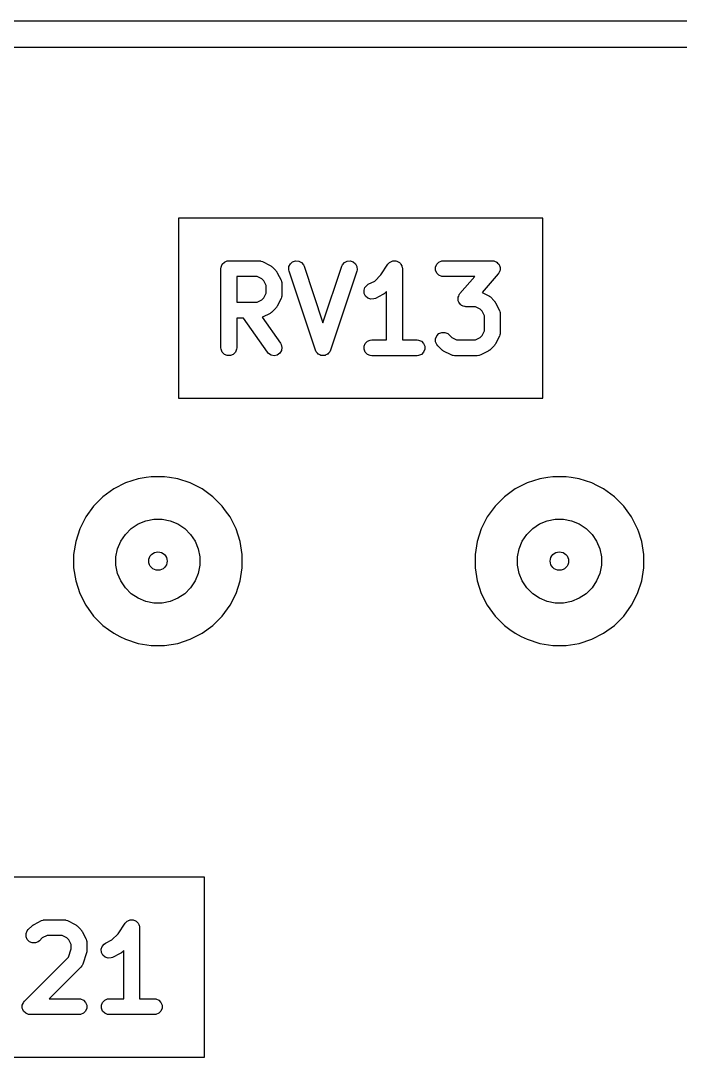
# Model space of a CAD drawing. Extents: x 20 to 124, y -124 to -20.
# Drawn here: x 62.59 to 75.1, y -39.66 to -20 of the extents above; entities that cross this region are included whole.
import ezdxf

# ---------------------------------------------------------------- set-up
doc = ezdxf.new("R2010")
doc.units = 0
doc.layers.add('BLACK', color=7, linetype='CONTINUOUS')
doc.layers.add('WHITE', color=7, linetype='CONTINUOUS')

msp = doc.modelspace()

# ---------------------------------------------------------------- linework, layer by layer
at = {"layer": 'BLACK', "linetype": 'CONTINUOUS'}
for p, q in [((20.6245, -20.5005), (123.3755, -20.5005)), ((72.492939, -23.744984), (65.580214, -23.744984)), ((65.580214, -23.744984), (65.580214, -27.161655)), ((72.492939, -27.161655), (72.492939, -23.744984)), ((66.452378, -24.578608), (66.50645, -24.55621)), ((66.50645, -24.55621), (66.535714, -24.553328)), ((66.535714, -24.553328), (67.107143, -24.553328)), ((67.107143, -24.553328), (67.136407, -24.55621)), ((67.136407, -24.55621), (67.141387, -24.558273)), ((67.141387, -24.558273), (67.146762, -24.558655)), ((67.146762, -24.558655), (67.174225, -24.569164)), ((67.174225, -24.569164), (67.317082, -24.640593)), ((67.70293, -24.611361), (67.747144, -24.573014)), ((67.747144, -24.573014), (67.802668, -24.554506)), ((67.802668, -24.554506), (67.861049, -24.558655)), ((67.861049, -24.558655), (67.913396, -24.584829)), ((68.729462, -24.584828), (68.78181, -24.558655)), ((68.78181, -24.558655), (68.84019, -24.554505)), ((68.84019, -24.554505), (68.895714, -24.573014)), ((68.895714, -24.573014), (68.939928, -24.611361)), ((69.595235, -24.578608), (69.608811, -24.572984)), ((69.608811, -24.572984), (69.621024, -24.564806)), ((69.621024, -24.564806), (69.635585, -24.561893)), ((69.635585, -24.561893), (69.649307, -24.55621)), ((69.649307, -24.55621), (69.664004, -24.55621)), ((69.664004, -24.55621), (69.678414, -24.553328)), ((69.678414, -24.553328), (69.692984, -24.55621)), ((69.692984, -24.55621), (69.707835, -24.55621)), ((69.707835, -24.55621), (69.721409, -24.561832)), ((69.721409, -24.561832), (69.735828, -24.564685)), ((69.735828, -24.564685), (69.748188, -24.572925)), ((69.748188, -24.572925), (69.761907, -24.578608)), ((70.523806, -24.578608), (70.577878, -24.55621)), ((70.577878, -24.55621), (70.607142, -24.553328)), ((70.607142, -24.553328), (71.535714, -24.553328)), ((71.535714, -24.553328), (71.551191, -24.554852)), ((71.551191, -24.554852), (71.555126, -24.55459)), ((71.555126, -24.55459), (71.557836, -24.555506)), ((71.557836, -24.555506), (71.564978, -24.55621)), ((71.564978, -24.55621), (71.587492, -24.565536)), ((71.587492, -24.565536), (71.610568, -24.57334)), ((71.610568, -24.57334), (71.614375, -24.576671)), ((71.614375, -24.576671), (71.61905, -24.578608)), ((66.385714, -24.703328), (66.388596, -24.674064)), ((66.385714, -26.203328), (66.385714, -24.703328)), ((66.388596, -24.674064), (66.410994, -24.619992)), ((66.410994, -24.619992), (66.452378, -24.578608)), ((67.317082, -24.640593), (67.329677, -24.648521)), ((67.329677, -24.648521), (67.333334, -24.650036)), ((67.333334, -24.650036), (67.337451, -24.653415)), ((67.337451, -24.653415), (67.341968, -24.656258)), ((67.341968, -24.656258), (67.344565, -24.659252)), ((67.344565, -24.659252), (67.356065, -24.66869)), ((67.356065, -24.66869), (67.427494, -24.740118)), ((67.427494, -24.740118), (67.436936, -24.751623)), ((67.436936, -24.751623), (67.439928, -24.754218)), ((67.439928, -24.754218), (67.442767, -24.758728)), ((67.442767, -24.758728), (67.446149, -24.762849)), ((67.446149, -24.762849), (67.447664, -24.766508)), ((67.447664, -24.766508), (67.455593, -24.779103)), ((67.672607, -24.722089), (67.676756, -24.663708)), ((67.679127, -24.750762), (67.672607, -24.722089)), ((67.676756, -24.663708), (67.70293, -24.611361)), ((68.179127, -26.250762), (67.679127, -24.750762)), ((67.913396, -24.584829), (67.951743, -24.629043)), ((67.951743, -24.629043), (67.963731, -24.655894)), ((67.963731, -24.655894), (68.321429, -25.728986)), ((68.321429, -25.728986), (68.679127, -24.655894)), ((68.963732, -24.750762), (68.463731, -26.250762)), ((68.679127, -24.655894), (68.691115, -24.629043)), ((68.691115, -24.629043), (68.729462, -24.584828)), ((68.939928, -24.611361), (68.966102, -24.663708)), ((68.970252, -24.722088), (68.963732, -24.750762)), ((68.966102, -24.663708), (68.970252, -24.722088)), ((69.419144, -24.822051), (69.553764, -24.620123)), ((69.553764, -24.620123), (69.55383, -24.620042)), ((69.55383, -24.620042), (69.553851, -24.619992)), ((69.553851, -24.619992), (69.553962, -24.61988)), ((69.553962, -24.61988), (69.572394, -24.597372)), ((69.572394, -24.597372), (69.584736, -24.589106)), ((69.584736, -24.589106), (69.595235, -24.578608)), ((69.761907, -24.578608), (69.772296, -24.588997)), ((69.772296, -24.588997), (69.784527, -24.597151)), ((69.784527, -24.597151), (69.792792, -24.609493)), ((69.792792, -24.609493), (69.803291, -24.619992)), ((69.803291, -24.619992), (69.808914, -24.633568)), ((69.808914, -24.633568), (69.817093, -24.645781)), ((69.817093, -24.645781), (69.820005, -24.660343)), ((69.820005, -24.660343), (69.825689, -24.674064)), ((69.825689, -24.674064), (69.82854, -24.703016)), ((69.82854, -24.703016), (69.828571, -24.70317)), ((69.828571, -24.70317), (69.82856, -24.703222)), ((69.82856, -24.703222), (69.828571, -24.703328)), ((69.828571, -24.703328), (69.828571, -26.053328)), ((70.460024, -24.674064), (70.482422, -24.619992)), ((70.460024, -24.732592), (70.460024, -24.674064)), ((70.482422, -24.786664), (70.460024, -24.732592)), ((70.482422, -24.619992), (70.523806, -24.578608)), ((71.61905, -24.578608), (71.636279, -24.595837)), ((71.636279, -24.595837), (71.654615, -24.611881)), ((71.654615, -24.611881), (71.656857, -24.616415)), ((71.656857, -24.616415), (71.660434, -24.619992)), ((71.660434, -24.619992), (71.66976, -24.642508)), ((71.673507, -24.755103), (71.665702, -24.778183)), ((71.66976, -24.642508), (71.680559, -24.664344)), ((71.682832, -24.732592), (71.673507, -24.755103)), ((71.680559, -24.664344), (71.680895, -24.669388)), ((71.680895, -24.669388), (71.682832, -24.674064)), ((71.682832, -24.674064), (71.682832, -24.698439)), ((71.682832, -24.698439), (71.684452, -24.72274)), ((71.684452, -24.72274), (71.682832, -24.72753)), ((71.682832, -24.72753), (71.682832, -24.732592)), ((67.071733, -24.853328), (66.685714, -24.853328)), ((66.685714, -24.853328), (66.685714, -25.339042)), ((67.161147, -24.898035), (67.071733, -24.853328)), ((67.198151, -24.935039), (67.161147, -24.898035)), ((67.242857, -25.024451), (67.198151, -24.935039)), ((67.455593, -24.779103), (67.527021, -24.921961)), ((67.527021, -24.921961), (67.537531, -24.949424)), ((67.537531, -24.949424), (67.537912, -24.954799)), ((67.537912, -24.954799), (67.539975, -24.959778)), ((67.539975, -24.959778), (67.542857, -24.989042)), ((69.182918, -24.997736), (69.304003, -24.937192)), ((69.304003, -24.937192), (69.419144, -24.822051)), ((70.523806, -24.828048), (70.482422, -24.786664)), ((70.577878, -24.850446), (70.523806, -24.828048)), ((70.607142, -24.853328), (70.577878, -24.850446)), ((71.205149, -24.853328), (70.607142, -24.853328)), ((70.922827, -25.175981), (71.205149, -24.853328)), ((71.6486, -24.802104), (71.341666, -25.152886)), ((71.657643, -24.789454), (71.6486, -24.802104)), ((71.660434, -24.786664), (71.657643, -24.789454)), ((71.661529, -24.784019), (71.660434, -24.786664)), ((71.665702, -24.778183), (71.661529, -24.784019)), ((67.242857, -25.167918), (67.242857, -25.024451)), ((67.542857, -24.989042), (67.542857, -25.203328)), ((69.101178, -25.113139), (69.119685, -25.057616)), ((69.105327, -25.171519), (69.101178, -25.113139)), ((69.119685, -25.057616), (69.158032, -25.013401)), ((69.158032, -25.013401), (69.182918, -24.997736)), ((69.498923, -25.166537), (69.487421, -25.175976)), ((69.528571, -25.136889), (69.498923, -25.166537)), ((69.528571, -26.053328), (69.528571, -25.136889)), ((71.341666, -25.152886), (71.459939, -25.212021)), ((66.685714, -25.339042), (67.071733, -25.339042)), ((67.071733, -25.339042), (67.161145, -25.294336)), ((67.161145, -25.294336), (67.19815, -25.257331)), ((67.19815, -25.257331), (67.242857, -25.167918)), ((67.527021, -25.270409), (67.455593, -25.413267)), ((67.537531, -25.242946), (67.527021, -25.270409)), ((67.537912, -25.23757), (67.537531, -25.242946)), ((67.539975, -25.232592), (67.537912, -25.23757)), ((67.542857, -25.203328), (67.539975, -25.232592)), ((69.131501, -25.223868), (69.105327, -25.171519)), ((69.175716, -25.262215), (69.131501, -25.223868)), ((69.231239, -25.280722), (69.175716, -25.262215)), ((69.289619, -25.276573), (69.231239, -25.280722)), ((69.317082, -25.266064), (69.289619, -25.276573)), ((69.459939, -25.194635), (69.317082, -25.266064)), ((69.472532, -25.186707), (69.459939, -25.194635)), ((69.476192, -25.185192), (69.472532, -25.186707)), ((69.480311, -25.18181), (69.476192, -25.185192)), ((69.484825, -25.17897), (69.480311, -25.18181)), ((69.487421, -25.175976), (69.484825, -25.17897)), ((70.886975, -25.255345), (70.888596, -25.250552)), ((70.888596, -25.279654), (70.886975, -25.255345)), ((70.888596, -25.245493), (70.897919, -25.222984)), ((70.888596, -25.250552), (70.888596, -25.245493)), ((70.888596, -25.304021), (70.888596, -25.279654)), ((70.890532, -25.308696), (70.888596, -25.304021)), ((70.890869, -25.313741), (70.890532, -25.308696)), ((70.901667, -25.335576), (70.890869, -25.313741)), ((70.897919, -25.222984), (70.905726, -25.199903)), ((70.910994, -25.358093), (70.901667, -25.335576)), ((70.905726, -25.199903), (70.909897, -25.194066)), ((70.909897, -25.194066), (70.910994, -25.191421)), ((70.910994, -25.191421), (70.913783, -25.188631)), ((70.91457, -25.361669), (70.910994, -25.358093)), ((70.913783, -25.188631), (70.922827, -25.175981)), ((70.916813, -25.366204), (70.91457, -25.361669)), ((71.459939, -25.212021), (71.472533, -25.219949)), ((71.472533, -25.219949), (71.476193, -25.221465)), ((71.476193, -25.221465), (71.480313, -25.224846)), ((71.480313, -25.224846), (71.484824, -25.227686)), ((71.484824, -25.227686), (71.487418, -25.230677)), ((71.487418, -25.230677), (71.498924, -25.24012)), ((71.498924, -25.24012), (71.570352, -25.311549)), ((71.570352, -25.311549), (71.57979, -25.323049)), ((71.57979, -25.323049), (71.582784, -25.325646)), ((71.582784, -25.325646), (71.585624, -25.330158)), ((71.585624, -25.330158), (71.589006, -25.334279)), ((71.589006, -25.334279), (71.590521, -25.337938)), ((71.590521, -25.337938), (71.598449, -25.350532)), ((71.598449, -25.350532), (71.669878, -25.493388)), ((67.317082, -25.551778), (67.174225, -25.623206)), ((67.329675, -25.54385), (67.317082, -25.551778)), ((67.333335, -25.542335), (67.329675, -25.54385)), ((67.337454, -25.538953), (67.333335, -25.542335)), ((67.341968, -25.536113), (67.337454, -25.538953)), ((67.344564, -25.533119), (67.341968, -25.536113)), ((67.356066, -25.52368), (67.344564, -25.533119)), ((67.427495, -25.452251), (67.356066, -25.52368)), ((67.436936, -25.440746), (67.427495, -25.452251)), ((67.439928, -25.438152), (67.436936, -25.440746)), ((67.442766, -25.433642), (67.439928, -25.438152)), ((67.44615, -25.42952), (67.442766, -25.433642)), ((67.447666, -25.425858), (67.44615, -25.42952)), ((67.455593, -25.413267), (67.447666, -25.425858)), ((70.935148, -25.382247), (70.916813, -25.366204)), ((70.952378, -25.399477), (70.935148, -25.382247)), ((70.957052, -25.401413), (70.952378, -25.399477)), ((70.96086, -25.404745), (70.957052, -25.401413)), ((70.983941, -25.412551), (70.96086, -25.404745)), ((71.00645, -25.421875), (70.983941, -25.412551)), ((71.013587, -25.422577), (71.00645, -25.421875)), ((71.016302, -25.423496), (71.013587, -25.422577)), ((71.020241, -25.423233), (71.016302, -25.423496)), ((71.035714, -25.424757), (71.020241, -25.423233)), ((71.21459, -25.424757), (71.035714, -25.424757)), ((71.304003, -25.469463), (71.21459, -25.424757)), ((71.341006, -25.506467), (71.304003, -25.469463)), ((71.385714, -25.595881), (71.341006, -25.506467)), ((71.669878, -25.493388), (71.680387, -25.520852)), ((71.680387, -25.520852), (71.680768, -25.526226)), ((71.680768, -25.526226), (71.682832, -25.531207)), ((71.682832, -25.531207), (71.685714, -25.560471)), ((66.814759, -25.639042), (66.685714, -25.639042)), ((66.685714, -25.639042), (66.685714, -26.203328)), ((67.269972, -26.289347), (66.814759, -25.639042)), ((67.174225, -25.623206), (67.17079, -25.62452)), ((67.17079, -25.62452), (67.515742, -26.117309)), ((71.385714, -25.882203), (71.385714, -25.595881)), ((71.685714, -25.560471), (71.685714, -25.917614)), ((70.482421, -25.977136), (70.523807, -25.93575)), ((70.523807, -25.93575), (70.577879, -25.913353)), ((70.577879, -25.913353), (70.636405, -25.913353)), ((70.636405, -25.913353), (70.690477, -25.93575)), ((70.690477, -25.93575), (70.713208, -25.954405)), ((71.341006, -25.971617), (71.385714, -25.882203)), ((71.680768, -25.951858), (71.680387, -25.957233)), ((71.682832, -25.946878), (71.680768, -25.951858)), ((71.685714, -25.917614), (71.682832, -25.946878)), ((67.515742, -26.117309), (67.530163, -26.142935)), ((67.530163, -26.142935), (67.542822, -26.200077)), ((69.102882, -26.174064), (69.12528, -26.119992)), ((69.12528, -26.119992), (69.166664, -26.078608)), ((69.166664, -26.078608), (69.220736, -26.05621)), ((69.220736, -26.05621), (69.25, -26.053328)), ((69.25, -26.053328), (69.528571, -26.053328)), ((69.828571, -26.053328), (70.107143, -26.053328)), ((70.107143, -26.053328), (70.136407, -26.05621)), ((70.136407, -26.05621), (70.190479, -26.078608)), ((70.190479, -26.078608), (70.231863, -26.119992)), ((70.231863, -26.119992), (70.254261, -26.174064)), ((70.460024, -26.031208), (70.482421, -25.977136)), ((70.460024, -26.089734), (70.460024, -26.031208)), ((70.482421, -26.143806), (70.460024, -26.089734)), ((70.501076, -26.166537), (70.482421, -26.143806)), ((70.713208, -25.954405), (70.767424, -26.008621)), ((70.767424, -26.008621), (70.856838, -26.053328)), ((70.856838, -26.053328), (71.21459, -26.053328)), ((71.21459, -26.053328), (71.304003, -26.008621)), ((71.304003, -26.008621), (71.341006, -25.971617)), ((71.585624, -26.147926), (71.582784, -26.152439)), ((71.589006, -26.143806), (71.585624, -26.147926)), ((71.590521, -26.140146), (71.589006, -26.143806)), ((71.598449, -26.127553), (71.590521, -26.140146)), ((71.669878, -25.984697), (71.598449, -26.127553)), ((71.680387, -25.957233), (71.669878, -25.984697)), ((66.388596, -26.232592), (66.385714, -26.203328)), ((66.410994, -26.286664), (66.388596, -26.232592)), ((66.452378, -26.328048), (66.410994, -26.286664)), ((66.50645, -26.350446), (66.452378, -26.328048)), ((66.61905, -26.328048), (66.564978, -26.350446)), ((66.660434, -26.286664), (66.61905, -26.328048)), ((66.682832, -26.232592), (66.660434, -26.286664)), ((66.685714, -26.203328), (66.682832, -26.232592)), ((67.289115, -26.311669), (67.269972, -26.289347)), ((67.338472, -26.343122), (67.289115, -26.311669)), ((67.396108, -26.353293), (67.338472, -26.343122)), ((67.45325, -26.340634), (67.396108, -26.353293)), ((67.501198, -26.30707), (67.45325, -26.340634)), ((67.532651, -26.257713), (67.501198, -26.30707)), ((67.542822, -26.200077), (67.532651, -26.257713)), ((68.191115, -26.277613), (68.179127, -26.250762)), ((68.198137, -26.28571), (68.191115, -26.277613)), ((68.20293, -26.295295), (68.198137, -26.28571)), ((68.217136, -26.307616), (68.20293, -26.295295)), ((68.229462, -26.321828), (68.217136, -26.307616)), ((68.239049, -26.326621), (68.229462, -26.321828)), ((68.247144, -26.333642), (68.239049, -26.326621)), ((68.264986, -26.339589), (68.247144, -26.333642)), ((68.28181, -26.348001), (68.264986, -26.339589)), ((68.37787, -26.33959), (68.361049, -26.348001)), ((68.395714, -26.333642), (68.37787, -26.33959)), ((68.40381, -26.326619), (68.395714, -26.333642)), ((68.413396, -26.321827), (68.40381, -26.326619)), ((68.425719, -26.307618), (68.413396, -26.321827)), ((68.439928, -26.295295), (68.425719, -26.307618)), ((68.44472, -26.285709), (68.439928, -26.295295)), ((68.451743, -26.277613), (68.44472, -26.285709)), ((68.463731, -26.250762), (68.451743, -26.277613)), ((69.102882, -26.232592), (69.102882, -26.174064)), ((69.12528, -26.286664), (69.102882, -26.232592)), ((69.166664, -26.328048), (69.12528, -26.286664)), ((69.220736, -26.350446), (69.166664, -26.328048)), ((70.190479, -26.328048), (70.136407, -26.350446)), ((70.231863, -26.286664), (70.190479, -26.328048)), ((70.254261, -26.232592), (70.231863, -26.286664)), ((70.254261, -26.174064), (70.254261, -26.232592)), ((70.572505, -26.237966), (70.501076, -26.166537)), ((70.584009, -26.247407), (70.572505, -26.237966)), ((70.586604, -26.250399), (70.584009, -26.247407)), ((70.591113, -26.253237), (70.586604, -26.250399)), ((70.595236, -26.256621), (70.591113, -26.253237)), ((70.598897, -26.258137), (70.595236, -26.256621)), ((70.611489, -26.266064), (70.598897, -26.258137)), ((70.754347, -26.337492), (70.611489, -26.266064)), ((70.78181, -26.348002), (70.754347, -26.337492)), ((71.31708, -26.337492), (71.289617, -26.348002)), ((71.459939, -26.266064), (71.31708, -26.337492)), ((71.472533, -26.258135), (71.459939, -26.266064)), ((71.476193, -26.25662), (71.472533, -26.258135)), ((71.480313, -26.253238), (71.476193, -26.25662)), ((71.484824, -26.250399), (71.480313, -26.253238)), ((71.487418, -26.247407), (71.484824, -26.250399)), ((71.498924, -26.237965), (71.487418, -26.247407)), ((71.570352, -26.166536), (71.498924, -26.237965)), ((71.57979, -26.155035), (71.570352, -26.166536)), ((71.582784, -26.152439), (71.57979, -26.155035)), ((66.564978, -26.350446), (66.50645, -26.350446)), ((68.2925, -26.34876), (68.28181, -26.348001)), ((68.302668, -26.35215), (68.2925, -26.34876)), ((68.321424, -26.350817), (68.302668, -26.35215)), ((68.34019, -26.352151), (68.321424, -26.350817)), ((68.35036, -26.34876), (68.34019, -26.352151)), ((68.361049, -26.348001), (68.35036, -26.34876)), ((69.25, -26.353328), (69.220736, -26.350446)), ((70.107143, -26.353328), (69.25, -26.353328)), ((70.136407, -26.350446), (70.107143, -26.353328)), ((70.787185, -26.348383), (70.78181, -26.348002)), ((70.792164, -26.350446), (70.787185, -26.348383)), ((70.821428, -26.353328), (70.792164, -26.350446)), ((71.249999, -26.353328), (70.821428, -26.353328)), ((71.279263, -26.350446), (71.249999, -26.353328)), ((71.284241, -26.348383), (71.279263, -26.350446)), ((71.289617, -26.348002), (71.284241, -26.348383)), ((65.580214, -27.161655), (72.492939, -27.161655)), ((64.815214, -28.68891), (64.575616, -28.76676)), ((64.968076, -28.664699), (64.815214, -28.68891)), ((65.064038, -28.6495), (64.968076, -28.664699)), ((65.315962, -28.6495), (65.064038, -28.6495)), ((65.41193, -28.6647), (65.315962, -28.6495)), ((65.564785, -28.68891), (65.41193, -28.6647)), ((65.804383, -28.76676), (65.564785, -28.68891)), ((72.435214, -28.68891), (72.195616, -28.76676)), ((72.588076, -28.664699), (72.435214, -28.68891)), ((72.684038, -28.6495), (72.588076, -28.664699)), ((72.935962, -28.6495), (72.684038, -28.6495)), ((73.03193, -28.6647), (72.935962, -28.6495)), ((73.184785, -28.68891), (73.03193, -28.6647)), ((73.424383, -28.76676), (73.184785, -28.68891)), ((64.351151, -28.881132), (64.14735, -29.029201)), ((64.575616, -28.76676), (64.351151, -28.881132)), ((65.913418, -28.822317), (65.804383, -28.76676)), ((66.028845, -28.88113), (65.913418, -28.822317)), ((66.028847, -28.881131), (66.028845, -28.88113)), ((66.028848, -28.881132), (66.028847, -28.881131)), ((66.232649, -29.029201), (66.028848, -28.881132)), ((71.971151, -28.881132), (71.76735, -29.029201)), ((72.195616, -28.76676), (71.971151, -28.881132)), ((73.533418, -28.822317), (73.424383, -28.76676)), ((73.648845, -28.88113), (73.533418, -28.822317)), ((73.648847, -28.881131), (73.648845, -28.88113)), ((73.648848, -28.881132), (73.648847, -28.881131)), ((73.852649, -29.029201), (73.648848, -28.881132)), ((64.147345, -29.029205), (63.969205, -29.207345)), ((64.14735, -29.029201), (64.147345, -29.029205)), ((66.232654, -29.029205), (66.232649, -29.029201)), ((66.410794, -29.207345), (66.232654, -29.029205)), ((71.767345, -29.029205), (71.589205, -29.207345)), ((71.76735, -29.029201), (71.767345, -29.029205)), ((73.852654, -29.029205), (73.852649, -29.029201)), ((74.030794, -29.207345), (73.852654, -29.029205)), ((63.969201, -29.20735), (63.821132, -29.411151)), ((63.969205, -29.207345), (63.969201, -29.20735)), ((66.410798, -29.20735), (66.410794, -29.207345)), ((66.475239, -29.296046), (66.410798, -29.20735)), ((71.589201, -29.20735), (71.441132, -29.411151)), ((71.589205, -29.207345), (71.589201, -29.20735)), ((74.030798, -29.20735), (74.030794, -29.207345)), ((74.095239, -29.296046), (74.030798, -29.20735)), ((63.821132, -29.411151), (63.70676, -29.635616)), ((64.812883, -29.544463), (64.957772, -29.484448)), ((64.957772, -29.484448), (65.111586, -29.453852)), ((65.111586, -29.453852), (65.268414, -29.453852)), ((65.268414, -29.453852), (65.422228, -29.484448)), ((65.422228, -29.484448), (65.567117, -29.544463)), ((66.55887, -29.411155), (66.475239, -29.296046)), ((66.608693, -29.508939), (66.55887, -29.411155)), ((71.441132, -29.411151), (71.32676, -29.635616)), ((72.432883, -29.544463), (72.577772, -29.484448)), ((72.577772, -29.484448), (72.731586, -29.453852)), ((72.731586, -29.453852), (72.888414, -29.453852)), ((72.888414, -29.453852), (73.042228, -29.484448)), ((73.042228, -29.484448), (73.187117, -29.544463)), ((74.17887, -29.411155), (74.095239, -29.296046)), ((74.228693, -29.508939), (74.17887, -29.411155)), ((63.70676, -29.635616), (63.62891, -29.875214)), ((64.571592, -29.742485), (64.682485, -29.631592)), ((64.682485, -29.631592), (64.812883, -29.544463)), ((65.567117, -29.544463), (65.697515, -29.631592)), ((65.697515, -29.631592), (65.808408, -29.742485)), ((66.673239, -29.635616), (66.608693, -29.508939)), ((66.673239, -29.635618), (66.673239, -29.635616)), ((66.673241, -29.635621), (66.673239, -29.635618)), ((66.75109, -29.875215), (66.673241, -29.635621)), ((71.32676, -29.635616), (71.24891, -29.875214)), ((72.191592, -29.742485), (72.302485, -29.631592)), ((72.302485, -29.631592), (72.432883, -29.544463)), ((73.187117, -29.544463), (73.317515, -29.631592)), ((73.317515, -29.631592), (73.428408, -29.742485)), ((74.293239, -29.635616), (74.228693, -29.508939)), ((74.293239, -29.635618), (74.293239, -29.635616)), ((74.293241, -29.635621), (74.293239, -29.635618)), ((74.29739, -29.648392), (74.293241, -29.635621)), ((74.303513, -29.667237), (74.29739, -29.648392)), ((74.308852, -29.683666), (74.303513, -29.667237)), ((74.371089, -29.87521), (74.308852, -29.683666)), ((63.62891, -29.875214), (63.5895, -30.124038)), ((64.424448, -30.017772), (64.484463, -29.872883)), ((64.484463, -29.872883), (64.571592, -29.742485)), ((65.808408, -29.742485), (65.895537, -29.872883)), ((65.895537, -29.872883), (65.955552, -30.017772)), ((66.7905, -30.124038), (66.75109, -29.875215)), ((71.24891, -29.875214), (71.2095, -30.124038)), ((72.044448, -30.017772), (72.104463, -29.872883)), ((72.104463, -29.872883), (72.191592, -29.742485)), ((73.428408, -29.742485), (73.515537, -29.872883)), ((73.515537, -29.872883), (73.575552, -30.017772)), ((74.371089, -29.875211), (74.371089, -29.87521)), ((74.37109, -29.875215), (74.371089, -29.875211)), ((74.4105, -30.124038), (74.37109, -29.875215)), ((64.393852, -30.171586), (64.424448, -30.017772)), ((65.955552, -30.017772), (65.986148, -30.171586)), ((72.013852, -30.171586), (72.044448, -30.017772)), ((73.575552, -30.017772), (73.606148, -30.171586)), ((63.5895, -30.124038), (63.5895, -30.375961)), ((64.393852, -30.328414), (64.393852, -30.171586)), ((65.986148, -30.171586), (65.986148, -30.328414)), ((66.7905, -30.375962), (66.7905, -30.124038)), ((71.2095, -30.124038), (71.2095, -30.375961)), ((72.013852, -30.328414), (72.013852, -30.171586)), ((73.606148, -30.171586), (73.606148, -30.328414)), ((74.4105, -30.375962), (74.4105, -30.124038)), ((63.5895, -30.375961), (63.62891, -30.624785)), ((64.424448, -30.482228), (64.393852, -30.328414)), ((65.986148, -30.328414), (65.955552, -30.482228)), ((66.75109, -30.624785), (66.7905, -30.375962)), ((71.2095, -30.375961), (71.24891, -30.624785)), ((72.044448, -30.482228), (72.013852, -30.328414)), ((73.606148, -30.328414), (73.575552, -30.482228)), ((74.37109, -30.624785), (74.4105, -30.375962)), ((63.62891, -30.624785), (63.70676, -30.864383)), ((64.484463, -30.627117), (64.424448, -30.482228)), ((64.571592, -30.757515), (64.484463, -30.627117)), ((65.895537, -30.627117), (65.808408, -30.757515)), ((65.955552, -30.482228), (65.895537, -30.627117)), ((66.673241, -30.864379), (66.75109, -30.624785)), ((71.24891, -30.624785), (71.32676, -30.864383)), ((72.104463, -30.627117), (72.044448, -30.482228)), ((72.191592, -30.757515), (72.104463, -30.627117)), ((73.515537, -30.627117), (73.428408, -30.757515)), ((73.575552, -30.482228), (73.515537, -30.627117)), ((74.293241, -30.864379), (74.37109, -30.624785)), ((63.70676, -30.864383), (63.821132, -31.088848)), ((64.682485, -30.868408), (64.571592, -30.757515)), ((64.812883, -30.955537), (64.682485, -30.868408)), ((65.697515, -30.868408), (65.567117, -30.955537)), ((65.808408, -30.757515), (65.697515, -30.868408)), ((66.55887, -31.088845), (66.673241, -30.864379)), ((71.32676, -30.864383), (71.441132, -31.088848)), ((72.302485, -30.868408), (72.191592, -30.757515)), ((72.432883, -30.955537), (72.302485, -30.868408)), ((73.317515, -30.868408), (73.187117, -30.955537)), ((73.428408, -30.757515), (73.317515, -30.868408)), ((74.17887, -31.088845), (74.293241, -30.864379)), ((64.957772, -31.015552), (64.812883, -30.955537)), ((65.111586, -31.046148), (64.957772, -31.015552)), ((65.268414, -31.046148), (65.111586, -31.046148)), ((65.422228, -31.015552), (65.268414, -31.046148)), ((65.567117, -30.955537), (65.422228, -31.015552)), ((72.577772, -31.015552), (72.432883, -30.955537)), ((72.731586, -31.046148), (72.577772, -31.015552)), ((72.888414, -31.046148), (72.731586, -31.046148)), ((73.042228, -31.015552), (72.888414, -31.046148)), ((73.187117, -30.955537), (73.042228, -31.015552)), ((63.821132, -31.088848), (63.969201, -31.292649)), ((66.410793, -31.292656), (66.55887, -31.088845)), ((71.441132, -31.088848), (71.589201, -31.292649)), ((74.030793, -31.292656), (74.17887, -31.088845)), ((63.969201, -31.292649), (63.969205, -31.292654)), ((63.969205, -31.292654), (64.147345, -31.470794)), ((66.232656, -31.470793), (66.410793, -31.292656)), ((71.589201, -31.292649), (71.589205, -31.292654)), ((71.589205, -31.292654), (71.767345, -31.470794)), ((73.852656, -31.470793), (74.030793, -31.292656)), ((64.147345, -31.470794), (64.14735, -31.470798)), ((64.14735, -31.470798), (64.251422, -31.54641)), ((64.251422, -31.54641), (64.351155, -31.61887)), ((64.351155, -31.61887), (64.466586, -31.677685)), ((65.804379, -31.733241), (66.028845, -31.61887)), ((66.028845, -31.61887), (66.232656, -31.470793)), ((71.767345, -31.470794), (71.76735, -31.470798)), ((71.76735, -31.470798), (71.871422, -31.54641)), ((71.871422, -31.54641), (71.971155, -31.61887)), ((71.971155, -31.61887), (72.086586, -31.677685)), ((73.424379, -31.733241), (73.648845, -31.61887)), ((73.648845, -31.61887), (73.852656, -31.470793)), ((64.466586, -31.677685), (64.575616, -31.733239)), ((64.575616, -31.733239), (64.575618, -31.733239)), ((64.575618, -31.733239), (64.575621, -31.733241)), ((64.575621, -31.733241), (64.815215, -31.81109)), ((64.815215, -31.81109), (65.064038, -31.8505)), ((65.064038, -31.8505), (65.064039, -31.8505)), ((65.064039, -31.8505), (65.315961, -31.8505)), ((65.315961, -31.8505), (65.315962, -31.8505)), ((65.315962, -31.8505), (65.564785, -31.81109)), ((65.564785, -31.81109), (65.804379, -31.733241)), ((72.086586, -31.677685), (72.195616, -31.733239)), ((72.195616, -31.733239), (72.195618, -31.733239)), ((72.195618, -31.733239), (72.195621, -31.733241)), ((72.195621, -31.733241), (72.435215, -31.81109)), ((72.435215, -31.81109), (72.684038, -31.8505)), ((72.684038, -31.8505), (72.684039, -31.8505)), ((72.684039, -31.8505), (72.935961, -31.8505)), ((72.935961, -31.8505), (72.935962, -31.8505)), ((72.935962, -31.8505), (73.184785, -31.81109)), ((73.184785, -31.81109), (73.424379, -31.733241)), ((66.076214, -36.244984), (59.165214, -36.244984)), ((66.076214, -38.885553), (66.076214, -36.244984)), ((62.800362, -37.168691), (62.811864, -37.15925)), ((62.811864, -37.15925), (62.81446, -37.156258)), ((62.81446, -37.156258), (62.818969, -37.153419)), ((62.818969, -37.153419), (62.823092, -37.150036)), ((62.823092, -37.150036), (62.826754, -37.148519)), ((62.826754, -37.148519), (62.839346, -37.140593)), ((62.839346, -37.140593), (62.982204, -37.069164)), ((62.982204, -37.069164), (63.009667, -37.058654)), ((63.009667, -37.058654), (63.015044, -37.058271)), ((63.015044, -37.058271), (63.020022, -37.05621)), ((63.020022, -37.05621), (63.049286, -37.053328)), ((63.049286, -37.053328), (63.406428, -37.053328)), ((63.406428, -37.053328), (63.435692, -37.05621)), ((63.435692, -37.05621), (63.440669, -37.058271)), ((63.440669, -37.058271), (63.446047, -37.058654)), ((63.446047, -37.058654), (63.47351, -37.069164)), ((63.47351, -37.069164), (63.616368, -37.140593)), ((63.616368, -37.140593), (63.628961, -37.14852)), ((63.628961, -37.14852), (63.632621, -37.150036)), ((63.632621, -37.150036), (63.63674, -37.153417)), ((63.63674, -37.153417), (63.641254, -37.156258)), ((63.641254, -37.156258), (63.64385, -37.159251)), ((63.64385, -37.159251), (63.655352, -37.168691)), ((64.432715, -37.322051), (64.567335, -37.120123)), ((64.567335, -37.120123), (64.567401, -37.120042)), ((64.567401, -37.120042), (64.567422, -37.119992)), ((64.567422, -37.119992), (64.567533, -37.11988)), ((64.567533, -37.11988), (64.585965, -37.097372)), ((64.585965, -37.097372), (64.598307, -37.089106)), ((64.598307, -37.089106), (64.608806, -37.078608)), ((64.608806, -37.078608), (64.622382, -37.072984)), ((64.622382, -37.072984), (64.634595, -37.064806)), ((64.634595, -37.064806), (64.649156, -37.061893)), ((64.649156, -37.061893), (64.662878, -37.05621)), ((64.662878, -37.05621), (64.677575, -37.05621)), ((64.677575, -37.05621), (64.691985, -37.053328)), ((64.691985, -37.053328), (64.706555, -37.05621)), ((64.706555, -37.05621), (64.721406, -37.05621)), ((64.721406, -37.05621), (64.73498, -37.061832)), ((64.73498, -37.061832), (64.749399, -37.064685)), ((64.749399, -37.064685), (64.761759, -37.072925)), ((64.761759, -37.072925), (64.775478, -37.078608)), ((64.775478, -37.078608), (64.785867, -37.088997)), ((64.785867, -37.088997), (64.798098, -37.097151)), ((64.798098, -37.097151), (64.806363, -37.109493)), ((64.806363, -37.109493), (64.816862, -37.119992)), ((64.816862, -37.119992), (64.822485, -37.133568)), ((64.822485, -37.133568), (64.830664, -37.145781)), ((64.830664, -37.145781), (64.833576, -37.160343)), ((64.833576, -37.160343), (64.83926, -37.174064)), ((62.687882, -37.316922), (62.710279, -37.26285)), ((62.687882, -37.375448), (62.687882, -37.316922)), ((62.710279, -37.26285), (62.728934, -37.240119)), ((62.728934, -37.240119), (62.800362, -37.168691)), ((63.084696, -37.353328), (62.995282, -37.398035)), ((63.371018, -37.353328), (63.084696, -37.353328)), ((63.460432, -37.398035), (63.371018, -37.353328)), ((63.655352, -37.168691), (63.72678, -37.240119)), ((63.72678, -37.240119), (63.73622, -37.251621)), ((63.73622, -37.251621), (63.739213, -37.254217)), ((63.739213, -37.254217), (63.742051, -37.258726)), ((63.742051, -37.258726), (63.745435, -37.262849)), ((63.745435, -37.262849), (63.746951, -37.266511)), ((63.746951, -37.266511), (63.754878, -37.279103)), ((63.754878, -37.279103), (63.826307, -37.421959)), ((64.317574, -37.437192), (64.432715, -37.322051)), ((64.83926, -37.174064), (64.842111, -37.203016)), ((64.842111, -37.203016), (64.842142, -37.20317)), ((64.842142, -37.20317), (64.842131, -37.203222)), ((64.842131, -37.203222), (64.842142, -37.203328)), ((64.842142, -37.203328), (64.842142, -38.553328)), ((62.710279, -37.42952), (62.687882, -37.375448)), ((62.751665, -37.470906), (62.710279, -37.42952)), ((62.805737, -37.493303), (62.751665, -37.470906)), ((62.864263, -37.493303), (62.805737, -37.493303)), ((62.918335, -37.470906), (62.864263, -37.493303)), ((62.941066, -37.452251), (62.918335, -37.470906)), ((62.995282, -37.398035), (62.941066, -37.452251)), ((63.497436, -37.435039), (63.460432, -37.398035)), ((63.542143, -37.524452), (63.497436, -37.435039)), ((63.542143, -37.607559), (63.542143, -37.524452)), ((63.826307, -37.421959), (63.836816, -37.449423)), ((63.836816, -37.449423), (63.837197, -37.454797)), ((63.837197, -37.454797), (63.839261, -37.459778)), ((63.839261, -37.459778), (63.842143, -37.489042)), ((63.842143, -37.489042), (63.842143, -37.6319)), ((64.133256, -37.557616), (64.171603, -37.513401)), ((64.171603, -37.513401), (64.196489, -37.497736)), ((64.196489, -37.497736), (64.317574, -37.437192)), ((63.489609, -37.765157), (63.542143, -37.607559)), ((63.834445, -37.679335), (63.763016, -37.89362)), ((63.837744, -37.664825), (63.834445, -37.679335)), ((63.839261, -37.661164), (63.837744, -37.664825)), ((63.839783, -37.655855), (63.839261, -37.661164)), ((63.840965, -37.650661), (63.839783, -37.655855)), ((63.842143, -37.6319), (63.840684, -37.646711)), ((63.840684, -37.646711), (63.840965, -37.650661)), ((64.114749, -37.613139), (64.133256, -37.557616)), ((64.118898, -37.671519), (64.114749, -37.613139)), ((64.145072, -37.723868), (64.118898, -37.671519)), ((64.189287, -37.762215), (64.145072, -37.723868)), ((64.47351, -37.694635), (64.330653, -37.766064)), ((64.486103, -37.686707), (64.47351, -37.694635)), ((64.489763, -37.685192), (64.486103, -37.686707)), ((64.493882, -37.68181), (64.489763, -37.685192)), ((64.498396, -37.67897), (64.493882, -37.68181)), ((64.500992, -37.675976), (64.498396, -37.67897)), ((64.512494, -37.666537), (64.500992, -37.675976)), ((64.542142, -37.636889), (64.512494, -37.666537)), ((64.542142, -38.553328), (64.542142, -37.636889)), ((62.657505, -38.597262), (63.489609, -37.765157)), ((63.745435, -37.929521), (63.72678, -37.952251)), ((63.747498, -37.924539), (63.745435, -37.929521)), ((63.751028, -37.92047), (63.747498, -37.924539)), ((63.763016, -37.89362), (63.751028, -37.92047)), ((64.24481, -37.780722), (64.189287, -37.762215)), ((64.30319, -37.776573), (64.24481, -37.780722)), ((64.330653, -37.766064), (64.30319, -37.776573)), ((63.72678, -37.952251), (63.125703, -38.553328)), ((62.616453, -38.674064), (62.629347, -38.642935)), ((62.616453, -38.732592), (62.616453, -38.674064)), ((62.62573, -38.754989), (62.616453, -38.732592)), ((62.629347, -38.642935), (62.63885, -38.619993)), ((62.63885, -38.619993), (62.657505, -38.597262)), ((63.125703, -38.553328), (63.692143, -38.553328)), ((63.692143, -38.553328), (63.721407, -38.55621)), ((63.721407, -38.55621), (63.775479, -38.578608)), ((63.775479, -38.578608), (63.816863, -38.619992)), ((63.816863, -38.619992), (63.839261, -38.674064)), ((63.839261, -38.732592), (63.816863, -38.786664)), ((63.839261, -38.674064), (63.839261, -38.732592)), ((64.116453, -38.674064), (64.138851, -38.619992)), ((64.116453, -38.732592), (64.116453, -38.674064)), ((64.138851, -38.786664), (64.116453, -38.732592)), ((64.138851, -38.619992), (64.180235, -38.578608)), ((64.180235, -38.578608), (64.234307, -38.55621)), ((64.234307, -38.55621), (64.263571, -38.553328)), ((64.263571, -38.553328), (64.542142, -38.553328)), ((64.842142, -38.553328), (65.120714, -38.553328)), ((65.120714, -38.553328), (65.149978, -38.55621)), ((65.149978, -38.55621), (65.20405, -38.578608)), ((65.20405, -38.578608), (65.245434, -38.619992)), ((65.245434, -38.619992), (65.267832, -38.674064)), ((65.267832, -38.732592), (65.245434, -38.786664)), ((65.267832, -38.674064), (65.267832, -38.732592)), ((62.63885, -38.786663), (62.62573, -38.754989)), ((62.680236, -38.828049), (62.63885, -38.786663)), ((62.710619, -38.840634), (62.680236, -38.828049)), ((62.734307, -38.850446), (62.710619, -38.840634)), ((62.763571, -38.853328), (62.734307, -38.850446)), ((63.692143, -38.853328), (62.763571, -38.853328)), ((63.721407, -38.850446), (63.692143, -38.853328)), ((63.775479, -38.828048), (63.721407, -38.850446)), ((63.816863, -38.786664), (63.775479, -38.828048)), ((64.180235, -38.828048), (64.138851, -38.786664)), ((64.234307, -38.850446), (64.180235, -38.828048)), ((64.263571, -38.853328), (64.234307, -38.850446)), ((65.120714, -38.853328), (64.263571, -38.853328)), ((65.149978, -38.850446), (65.120714, -38.853328)), ((65.20405, -38.828048), (65.149978, -38.850446)), ((65.245434, -38.786664), (65.20405, -38.828048)), ((66.076214, -39.661655), (66.076214, -38.885553)), ((59.165214, -39.661655), (66.076214, -39.661655))]:
    msp.add_line(p, q, dxfattribs=at)
at = {"layer": 'BLACK'}
for centre in [(65.19, -30.25), (72.81, -30.25)]:
    msp.add_circle(centre, 0.175, dxfattribs=at)
at = {"layer": 'WHITE', "linetype": 'CONTINUOUS'}
msp.add_line((20, -20), (124, -20), dxfattribs=at)
at = {"layer": 'WHITE'}
for centre in [(65.19, -30.25), (72.81, -30.25)]:
    msp.add_circle(centre, 0.175, dxfattribs=at)

doc.saveas('drawing.dxf')
